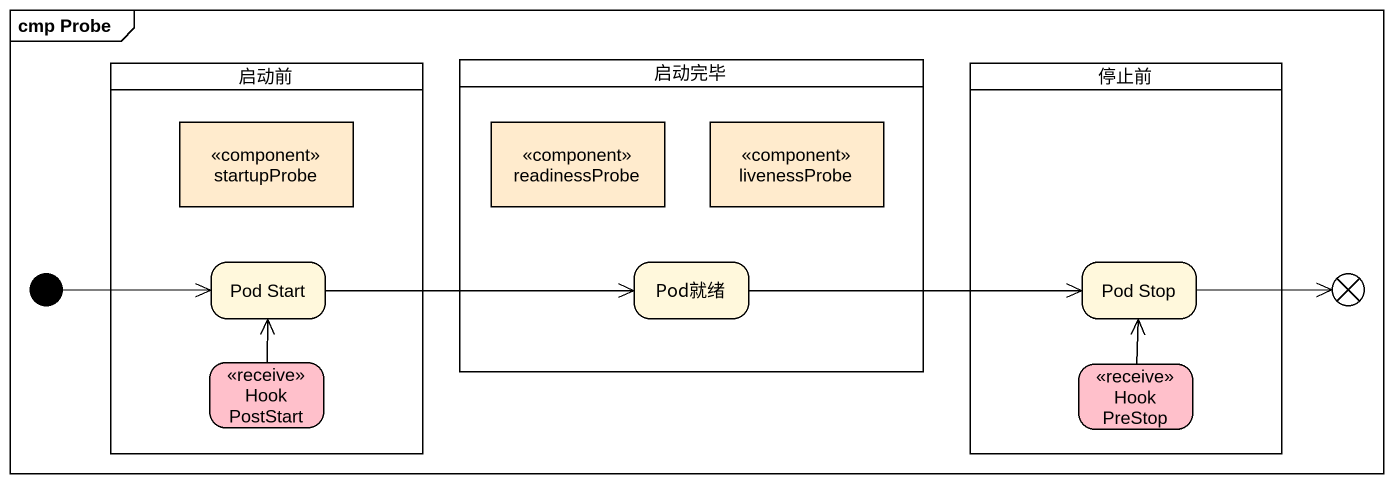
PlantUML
@startuml
mainframe cmp Probe
hide empty description
state 启动前 <<partition>> {
  state startupProbe <<component>> #FFEBCD
  state "Pod Start" as Pod_Start #FFF8DC
  state "Hook PostStart" as Hook_PostStart <<receive>> #FFC0CB
}
state 启动完毕 <<partition>> {
  state readinessProbe <<component>> #FFEBCD
  state livenessProbe <<component>> #FFEBCD
  state Pod就绪 #FFF8DC
}
state 停止前 <<partition>> {
  state "Pod Stop" as Pod_Stop #FFF8DC
  state "Hook PreStop" as Hook_PreStop <<receive>> #FFC0CB
}
state initial1 <<start>>
state flowfinal1 <<end>>
initial1 -right-> Pod_Start
Pod_Start -right-> Pod就绪
Pod就绪 -right-> Pod_Stop
Pod_Stop -right-> flowfinal1
Hook_PostStart -up-> Pod_Start
Hook_PreStop -up-> Pod_Stop
@enduml
